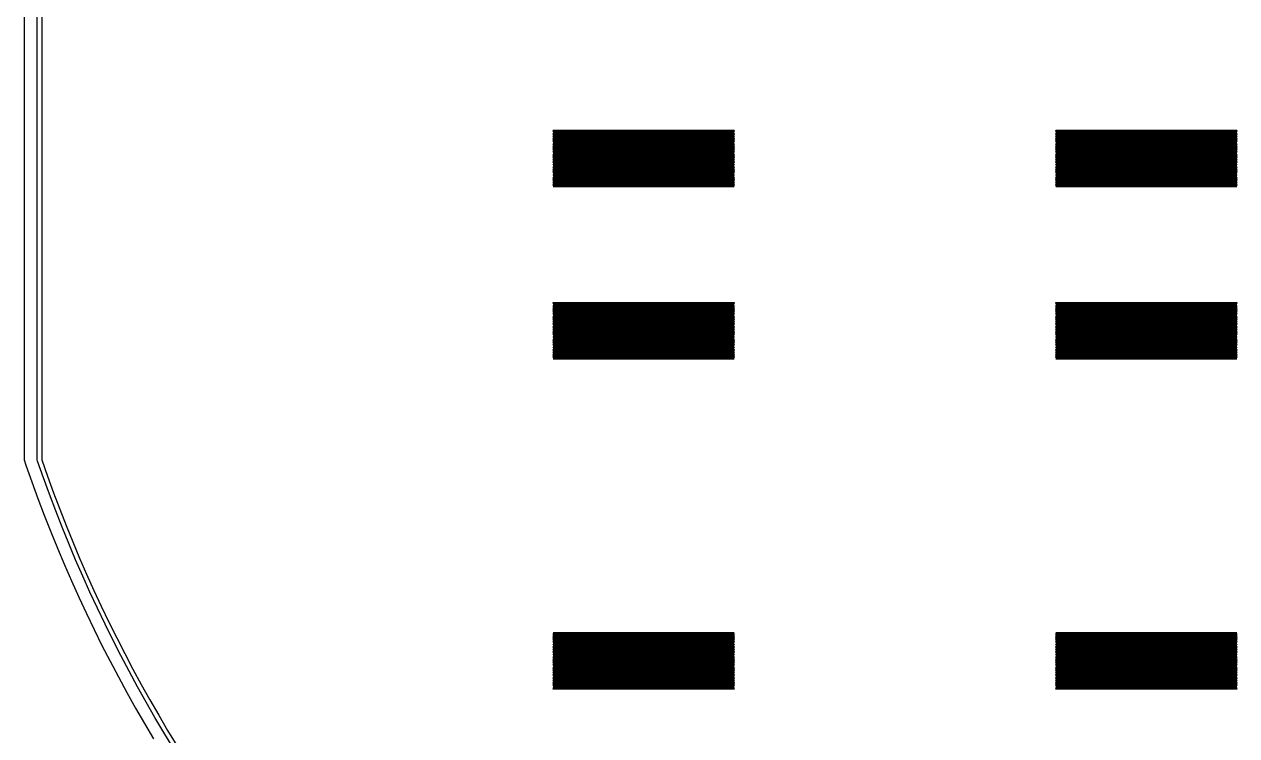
# Model space of a CAD drawing. Extents: x -16 to 83, y -18 to 83.
# Drawn here: x -15.56 to 26.65, y 6.4 to 31.17 of the extents above; entities that cross this region are included whole.
import ezdxf

# ---------------------------------------------------------------- set-up
doc = ezdxf.new("R2010")
doc.units = 0

msp = doc.modelspace()

# ---------------------------------------------------------------- linework, layer by layer
for p, q in [((-15.5641, 48.4975), (-15.5641, 16.0025)), ((-15.115, 16.0008), (-15.115, 48.4992)), ((-14.9564, 48.4998), (-14.9564, 16.0002)), ((2.85001, 27.475), (2.85001, 27.485)), ((2.85001, 27.485), (9.14999, 27.485)), ((9.14999, 27.475), (2.85001, 27.475)), ((2.85001, 27.435), (2.85001, 27.445)), ((2.85001, 27.445), (9.14999, 27.445)), ((9.14999, 27.485), (9.14999, 27.475)), ((9.14999, 27.445), (9.14999, 27.435)), ((20.35, 27.475), (20.35, 27.485)), ((20.35, 27.485), (26.65, 27.485)), ((26.65, 27.475), (20.35, 27.475)), ((20.35, 27.435), (20.35, 27.445)), ((20.35, 27.445), (26.65, 27.445)), ((26.65, 27.485), (26.65, 27.475)), ((26.65, 27.445), (26.65, 27.435)), ((9.14999, 27.435), (2.85001, 27.435)), ((2.85001, 27.395), (2.85001, 27.405)), ((2.85001, 27.405), (9.14999, 27.405)), ((9.14999, 27.395), (2.85001, 27.395)), ((2.85001, 27.355), (2.85001, 27.365)), ((2.85001, 27.365), (9.14999, 27.365)), ((9.14999, 27.355), (2.85001, 27.355)), ((2.85001, 27.315), (2.85001, 27.325)), ((2.85001, 27.325), (9.14999, 27.325)), ((9.14999, 27.315), (2.85001, 27.315)), ((2.85001, 27.275), (2.85001, 27.285)), ((2.85001, 27.285), (9.14999, 27.285)), ((9.14999, 27.275), (2.85001, 27.275)), ((2.85001, 27.235), (2.85001, 27.245)), ((2.85001, 27.245), (9.14999, 27.245)), ((9.14999, 27.235), (2.85001, 27.235)), ((2.85001, 27.195), (2.85001, 27.205)), ((2.85001, 27.205), (9.14999, 27.205)), ((9.14999, 27.195), (2.85001, 27.195)), ((2.85001, 27.155), (2.85001, 27.165)), ((2.85001, 27.165), (9.14999, 27.165)), ((9.14999, 27.155), (2.85001, 27.155)), ((2.85001, 27.115), (2.85001, 27.125)), ((2.85001, 27.125), (9.14999, 27.125)), ((9.14999, 27.115), (2.85001, 27.115)), ((2.85001, 27.075), (2.85001, 27.085)), ((2.85001, 27.085), (9.14999, 27.085)), ((9.14999, 27.075), (2.85001, 27.075)), ((2.85001, 27.035), (2.85001, 27.045)), ((2.85001, 27.045), (9.14999, 27.045)), ((9.14999, 27.035), (2.85001, 27.035)), ((9.14999, 27.405), (9.14999, 27.395)), ((9.14999, 27.365), (9.14999, 27.355)), ((9.14999, 27.325), (9.14999, 27.315)), ((9.14999, 27.285), (9.14999, 27.275)), ((9.14999, 27.245), (9.14999, 27.235)), ((9.14999, 27.205), (9.14999, 27.195)), ((9.14999, 27.165), (9.14999, 27.155)), ((9.14999, 27.125), (9.14999, 27.115)), ((9.14999, 27.085), (9.14999, 27.075)), ((9.14999, 27.045), (9.14999, 27.035)), ((26.65, 27.435), (20.35, 27.435)), ((20.35, 27.395), (20.35, 27.405)), ((20.35, 27.405), (26.65, 27.405)), ((26.65, 27.395), (20.35, 27.395)), ((20.35, 27.355), (20.35, 27.365)), ((20.35, 27.365), (26.65, 27.365)), ((26.65, 27.355), (20.35, 27.355)), ((20.35, 27.315), (20.35, 27.325)), ((20.35, 27.325), (26.65, 27.325)), ((26.65, 27.315), (20.35, 27.315)), ((20.35, 27.275), (20.35, 27.285)), ((20.35, 27.285), (26.65, 27.285)), ((26.65, 27.275), (20.35, 27.275)), ((20.35, 27.235), (20.35, 27.245)), ((20.35, 27.245), (26.65, 27.245)), ((26.65, 27.235), (20.35, 27.235)), ((20.35, 27.195), (20.35, 27.205)), ((20.35, 27.205), (26.65, 27.205)), ((26.65, 27.195), (20.35, 27.195)), ((20.35, 27.155), (20.35, 27.165)), ((20.35, 27.165), (26.65, 27.165)), ((26.65, 27.155), (20.35, 27.155)), ((20.35, 27.115), (20.35, 27.125)), ((20.35, 27.125), (26.65, 27.125)), ((26.65, 27.115), (20.35, 27.115)), ((20.35, 27.075), (20.35, 27.085)), ((20.35, 27.085), (26.65, 27.085)), ((26.65, 27.075), (20.35, 27.075)), ((20.35, 27.035), (20.35, 27.045)), ((20.35, 27.045), (26.65, 27.045)), ((26.65, 27.035), (20.35, 27.035)), ((26.65, 27.405), (26.65, 27.395)), ((26.65, 27.365), (26.65, 27.355)), ((26.65, 27.325), (26.65, 27.315)), ((26.65, 27.285), (26.65, 27.275)), ((26.65, 27.245), (26.65, 27.235)), ((26.65, 27.205), (26.65, 27.195)), ((26.65, 27.165), (26.65, 27.155)), ((26.65, 27.125), (26.65, 27.115)), ((26.65, 27.085), (26.65, 27.075)), ((26.65, 27.045), (26.65, 27.035)), ((2.85001, 26.995), (2.85001, 27.005)), ((2.85001, 27.005), (9.14999, 27.005)), ((9.14999, 26.995), (2.85001, 26.995)), ((2.85001, 26.955), (2.85001, 26.965)), ((2.85001, 26.965), (9.14999, 26.965)), ((9.14999, 26.955), (2.85001, 26.955)), ((2.85001, 26.915), (2.85001, 26.925)), ((2.85001, 26.925), (9.14999, 26.925)), ((9.14999, 26.915), (2.85001, 26.915)), ((2.85001, 26.875), (2.85001, 26.885)), ((2.85001, 26.885), (9.14999, 26.885)), ((9.14999, 26.875), (2.85001, 26.875)), ((2.85001, 26.835), (2.85001, 26.845)), ((2.85001, 26.845), (9.14999, 26.845)), ((9.14999, 26.835), (2.85001, 26.835)), ((2.85001, 26.795), (2.85001, 26.805)), ((2.85001, 26.805), (9.14999, 26.805)), ((9.14999, 26.795), (2.85001, 26.795)), ((2.85001, 26.755), (2.85001, 26.765)), ((2.85001, 26.765), (9.14999, 26.765)), ((9.14999, 26.755), (2.85001, 26.755)), ((2.85001, 26.715), (2.85001, 26.725)), ((2.85001, 26.725), (9.14999, 26.725)), ((9.14999, 26.715), (2.85001, 26.715)), ((2.85001, 26.675), (2.85001, 26.685)), ((2.85001, 26.685), (9.14999, 26.685)), ((9.14999, 26.675), (2.85001, 26.675)), ((2.85001, 26.635), (2.85001, 26.645)), ((2.85001, 26.645), (9.14999, 26.645)), ((9.14999, 26.635), (2.85001, 26.635)), ((2.85001, 26.595), (2.85001, 26.605)), ((2.85001, 26.605), (9.14999, 26.605)), ((9.14999, 26.595), (2.85001, 26.595)), ((9.14999, 27.005), (9.14999, 26.995)), ((9.14999, 26.965), (9.14999, 26.955)), ((9.14999, 26.925), (9.14999, 26.915)), ((9.14999, 26.885), (9.14999, 26.875)), ((9.14999, 26.845), (9.14999, 26.835)), ((9.14999, 26.805), (9.14999, 26.795)), ((9.14999, 26.765), (9.14999, 26.755)), ((9.14999, 26.725), (9.14999, 26.715)), ((9.14999, 26.685), (9.14999, 26.675)), ((9.14999, 26.645), (9.14999, 26.635)), ((9.14999, 26.605), (9.14999, 26.595)), ((20.35, 26.995), (20.35, 27.005)), ((20.35, 27.005), (26.65, 27.005)), ((26.65, 26.995), (20.35, 26.995)), ((20.35, 26.955), (20.35, 26.965)), ((20.35, 26.965), (26.65, 26.965)), ((26.65, 26.955), (20.35, 26.955)), ((20.35, 26.915), (20.35, 26.925)), ((20.35, 26.925), (26.65, 26.925)), ((26.65, 26.915), (20.35, 26.915)), ((20.35, 26.875), (20.35, 26.885)), ((20.35, 26.885), (26.65, 26.885)), ((26.65, 26.875), (20.35, 26.875)), ((20.35, 26.835), (20.35, 26.845)), ((20.35, 26.845), (26.65, 26.845)), ((26.65, 26.835), (20.35, 26.835)), ((20.35, 26.795), (20.35, 26.805)), ((20.35, 26.805), (26.65, 26.805)), ((26.65, 26.795), (20.35, 26.795)), ((20.35, 26.755), (20.35, 26.765)), ((20.35, 26.765), (26.65, 26.765)), ((26.65, 26.755), (20.35, 26.755)), ((20.35, 26.715), (20.35, 26.725)), ((20.35, 26.725), (26.65, 26.725)), ((26.65, 26.715), (20.35, 26.715)), ((20.35, 26.675), (20.35, 26.685)), ((20.35, 26.685), (26.65, 26.685)), ((26.65, 26.675), (20.35, 26.675)), ((20.35, 26.635), (20.35, 26.645)), ((20.35, 26.645), (26.65, 26.645)), ((26.65, 26.635), (20.35, 26.635)), ((20.35, 26.595), (20.35, 26.605)), ((20.35, 26.605), (26.65, 26.605)), ((26.65, 26.595), (20.35, 26.595)), ((26.65, 27.005), (26.65, 26.995)), ((26.65, 26.965), (26.65, 26.955)), ((26.65, 26.925), (26.65, 26.915)), ((26.65, 26.885), (26.65, 26.875)), ((26.65, 26.845), (26.65, 26.835)), ((26.65, 26.805), (26.65, 26.795)), ((26.65, 26.765), (26.65, 26.755)), ((26.65, 26.725), (26.65, 26.715)), ((26.65, 26.685), (26.65, 26.675)), ((26.65, 26.645), (26.65, 26.635)), ((26.65, 26.605), (26.65, 26.595)), ((2.85001, 26.555), (2.85001, 26.565)), ((2.85001, 26.565), (9.14999, 26.565)), ((9.14999, 26.555), (2.85001, 26.555)), ((2.85001, 26.515), (2.85001, 26.525)), ((2.85001, 26.525), (9.14999, 26.525)), ((9.14999, 26.515), (2.85001, 26.515)), ((2.85001, 26.475), (2.85001, 26.485)), ((2.85001, 26.485), (9.14999, 26.485)), ((9.14999, 26.475), (2.85001, 26.475)), ((2.85001, 26.435), (2.85001, 26.445)), ((2.85001, 26.445), (9.14999, 26.445)), ((9.14999, 26.435), (2.85001, 26.435)), ((2.85001, 26.395), (2.85001, 26.405)), ((2.85001, 26.405), (9.14999, 26.405)), ((9.14999, 26.395), (2.85001, 26.395)), ((2.85001, 26.355), (2.85001, 26.365)), ((2.85001, 26.365), (9.14999, 26.365)), ((9.14999, 26.355), (2.85001, 26.355)), ((2.85001, 26.315), (2.85001, 26.325)), ((2.85001, 26.325), (9.14999, 26.325)), ((9.14999, 26.315), (2.85001, 26.315)), ((2.85001, 26.275), (2.85001, 26.285)), ((2.85001, 26.285), (9.14999, 26.285)), ((9.14999, 26.275), (2.85001, 26.275)), ((2.85001, 26.235), (2.85001, 26.245)), ((2.85001, 26.245), (9.14999, 26.245)), ((9.14999, 26.235), (2.85001, 26.235)), ((2.85001, 26.195), (2.85001, 26.205)), ((2.85001, 26.205), (9.14999, 26.205)), ((9.14999, 26.195), (2.85001, 26.195)), ((9.14999, 26.565), (9.14999, 26.555)), ((9.14999, 26.525), (9.14999, 26.515)), ((9.14999, 26.485), (9.14999, 26.475)), ((9.14999, 26.445), (9.14999, 26.435)), ((9.14999, 26.405), (9.14999, 26.395)), ((9.14999, 26.365), (9.14999, 26.355)), ((9.14999, 26.325), (9.14999, 26.315)), ((9.14999, 26.285), (9.14999, 26.275)), ((9.14999, 26.245), (9.14999, 26.235)), ((9.14999, 26.205), (9.14999, 26.195)), ((20.35, 26.555), (20.35, 26.565)), ((20.35, 26.565), (26.65, 26.565)), ((26.65, 26.555), (20.35, 26.555)), ((20.35, 26.515), (20.35, 26.525)), ((20.35, 26.525), (26.65, 26.525)), ((26.65, 26.515), (20.35, 26.515)), ((20.35, 26.475), (20.35, 26.485)), ((20.35, 26.485), (26.65, 26.485)), ((26.65, 26.475), (20.35, 26.475)), ((20.35, 26.435), (20.35, 26.445)), ((20.35, 26.445), (26.65, 26.445)), ((26.65, 26.435), (20.35, 26.435)), ((20.35, 26.395), (20.35, 26.405)), ((20.35, 26.405), (26.65, 26.405)), ((26.65, 26.395), (20.35, 26.395)), ((20.35, 26.355), (20.35, 26.365)), ((20.35, 26.365), (26.65, 26.365)), ((26.65, 26.355), (20.35, 26.355)), ((20.35, 26.315), (20.35, 26.325)), ((20.35, 26.325), (26.65, 26.325)), ((26.65, 26.315), (20.35, 26.315)), ((20.35, 26.275), (20.35, 26.285)), ((20.35, 26.285), (26.65, 26.285)), ((26.65, 26.275), (20.35, 26.275)), ((20.35, 26.235), (20.35, 26.245)), ((20.35, 26.245), (26.65, 26.245)), ((26.65, 26.235), (20.35, 26.235)), ((20.35, 26.195), (20.35, 26.205)), ((20.35, 26.205), (26.65, 26.205)), ((26.65, 26.195), (20.35, 26.195)), ((26.65, 26.565), (26.65, 26.555)), ((26.65, 26.525), (26.65, 26.515)), ((26.65, 26.485), (26.65, 26.475)), ((26.65, 26.445), (26.65, 26.435)), ((26.65, 26.405), (26.65, 26.395)), ((26.65, 26.365), (26.65, 26.355)), ((26.65, 26.325), (26.65, 26.315)), ((26.65, 26.285), (26.65, 26.275)), ((26.65, 26.245), (26.65, 26.235)), ((26.65, 26.205), (26.65, 26.195)), ((2.85001, 26.155), (2.85001, 26.165)), ((2.85001, 26.165), (9.14999, 26.165)), ((9.14999, 26.155), (2.85001, 26.155)), ((2.85001, 26.115), (2.85001, 26.125)), ((2.85001, 26.125), (9.14999, 26.125)), ((9.14999, 26.115), (2.85001, 26.115)), ((2.85001, 26.075), (2.85001, 26.085)), ((2.85001, 26.085), (9.14999, 26.085)), ((9.14999, 26.075), (2.85001, 26.075)), ((2.85001, 26.035), (2.85001, 26.045)), ((2.85001, 26.045), (9.14999, 26.045)), ((9.14999, 26.035), (2.85001, 26.035)), ((2.85001, 25.995), (2.85001, 26.005)), ((2.85001, 26.005), (9.14999, 26.005)), ((9.14999, 25.995), (2.85001, 25.995)), ((2.85001, 25.955), (2.85001, 25.965)), ((2.85001, 25.965), (9.14999, 25.965)), ((9.14999, 25.955), (2.85001, 25.955)), ((2.85001, 25.915), (2.85001, 25.925)), ((2.85001, 25.925), (9.14999, 25.925)), ((9.14999, 25.915), (2.85001, 25.915)), ((2.85001, 25.875), (2.85001, 25.885)), ((2.85001, 25.885), (9.14999, 25.885)), ((9.14999, 25.875), (2.85001, 25.875)), ((2.85001, 25.835), (2.85001, 25.845)), ((2.85001, 25.845), (9.14999, 25.845)), ((9.14999, 25.835), (2.85001, 25.835)), ((2.85001, 25.795), (2.85001, 25.805)), ((2.85001, 25.805), (9.14999, 25.805)), ((9.14999, 25.795), (2.85001, 25.795)), ((2.85001, 25.755), (2.85001, 25.765)), ((2.85001, 25.765), (9.14999, 25.765)), ((9.14999, 25.755), (2.85001, 25.755)), ((9.14999, 26.165), (9.14999, 26.155)), ((9.14999, 26.125), (9.14999, 26.115)), ((9.14999, 26.085), (9.14999, 26.075)), ((9.14999, 26.045), (9.14999, 26.035)), ((9.14999, 26.005), (9.14999, 25.995)), ((9.14999, 25.965), (9.14999, 25.955)), ((9.14999, 25.925), (9.14999, 25.915)), ((9.14999, 25.885), (9.14999, 25.875)), ((9.14999, 25.845), (9.14999, 25.835)), ((9.14999, 25.805), (9.14999, 25.795)), ((9.14999, 25.765), (9.14999, 25.755)), ((20.35, 26.155), (20.35, 26.165)), ((20.35, 26.165), (26.65, 26.165)), ((26.65, 26.155), (20.35, 26.155)), ((20.35, 26.115), (20.35, 26.125)), ((20.35, 26.125), (26.65, 26.125)), ((26.65, 26.115), (20.35, 26.115)), ((20.35, 26.075), (20.35, 26.085)), ((20.35, 26.085), (26.65, 26.085)), ((26.65, 26.075), (20.35, 26.075)), ((20.35, 26.035), (20.35, 26.045)), ((20.35, 26.045), (26.65, 26.045)), ((26.65, 26.035), (20.35, 26.035)), ((20.35, 25.995), (20.35, 26.005)), ((20.35, 26.005), (26.65, 26.005)), ((26.65, 25.995), (20.35, 25.995)), ((20.35, 25.955), (20.35, 25.965)), ((20.35, 25.965), (26.65, 25.965)), ((26.65, 25.955), (20.35, 25.955)), ((20.35, 25.915), (20.35, 25.925)), ((20.35, 25.925), (26.65, 25.925)), ((26.65, 25.915), (20.35, 25.915)), ((20.35, 25.875), (20.35, 25.885)), ((20.35, 25.885), (26.65, 25.885)), ((26.65, 25.875), (20.35, 25.875)), ((20.35, 25.835), (20.35, 25.845)), ((20.35, 25.845), (26.65, 25.845)), ((26.65, 25.835), (20.35, 25.835)), ((20.35, 25.795), (20.35, 25.805)), ((20.35, 25.805), (26.65, 25.805)), ((26.65, 25.795), (20.35, 25.795)), ((20.35, 25.755), (20.35, 25.765)), ((20.35, 25.765), (26.65, 25.765)), ((26.65, 25.755), (20.35, 25.755)), ((26.65, 26.165), (26.65, 26.155)), ((26.65, 26.125), (26.65, 26.115)), ((26.65, 26.085), (26.65, 26.075)), ((26.65, 26.045), (26.65, 26.035)), ((26.65, 26.005), (26.65, 25.995)), ((26.65, 25.965), (26.65, 25.955)), ((26.65, 25.925), (26.65, 25.915)), ((26.65, 25.885), (26.65, 25.875)), ((26.65, 25.845), (26.65, 25.835)), ((26.65, 25.805), (26.65, 25.795)), ((26.65, 25.765), (26.65, 25.755)), ((2.85001, 25.715), (2.85001, 25.725)), ((2.85001, 25.725), (9.14999, 25.725)), ((9.14999, 25.715), (2.85001, 25.715)), ((2.85001, 25.675), (2.85001, 25.685)), ((2.85001, 25.685), (9.14999, 25.685)), ((9.14999, 25.675), (2.85001, 25.675)), ((2.85001, 25.635), (2.85001, 25.645)), ((2.85001, 25.645), (9.14999, 25.645)), ((9.14999, 25.635), (2.85001, 25.635)), ((2.85001, 25.595), (2.85001, 25.605)), ((2.85001, 25.605), (9.14999, 25.605)), ((9.14999, 25.595), (2.85001, 25.595)), ((2.85001, 25.555), (2.85001, 25.565)), ((2.85001, 25.565), (9.14999, 25.565)), ((9.14999, 25.555), (2.85001, 25.555)), ((2.85001, 25.515), (2.85001, 25.525)), ((2.85001, 25.525), (9.14999, 25.525)), ((9.14999, 25.515), (2.85001, 25.515)), ((9.14999, 25.725), (9.14999, 25.715)), ((9.14999, 25.685), (9.14999, 25.675)), ((9.14999, 25.645), (9.14999, 25.635)), ((9.14999, 25.605), (9.14999, 25.595)), ((9.14999, 25.565), (9.14999, 25.555)), ((9.14999, 25.525), (9.14999, 25.515)), ((20.35, 25.715), (20.35, 25.725)), ((20.35, 25.725), (26.65, 25.725)), ((26.65, 25.715), (20.35, 25.715)), ((20.35, 25.675), (20.35, 25.685)), ((20.35, 25.685), (26.65, 25.685)), ((26.65, 25.675), (20.35, 25.675)), ((20.35, 25.635), (20.35, 25.645)), ((20.35, 25.645), (26.65, 25.645)), ((26.65, 25.635), (20.35, 25.635)), ((20.35, 25.595), (20.35, 25.605)), ((20.35, 25.605), (26.65, 25.605)), ((26.65, 25.595), (20.35, 25.595)), ((20.35, 25.555), (20.35, 25.565)), ((20.35, 25.565), (26.65, 25.565)), ((26.65, 25.555), (20.35, 25.555)), ((20.35, 25.515), (20.35, 25.525)), ((20.35, 25.525), (26.65, 25.525)), ((26.65, 25.515), (20.35, 25.515)), ((26.65, 25.725), (26.65, 25.715)), ((26.65, 25.685), (26.65, 25.675)), ((26.65, 25.645), (26.65, 25.635)), ((26.65, 25.605), (26.65, 25.595)), ((26.65, 25.565), (26.65, 25.555)), ((26.65, 25.525), (26.65, 25.515)), ((2.85001, 21.475), (2.85001, 21.485)), ((2.85001, 21.485), (9.14999, 21.485)), ((9.14999, 21.475), (2.85001, 21.475)), ((2.85001, 21.435), (2.85001, 21.445)), ((2.85001, 21.445), (9.14999, 21.445)), ((9.14999, 21.435), (2.85001, 21.435)), ((2.85001, 21.395), (2.85001, 21.405)), ((2.85001, 21.405), (9.14999, 21.405)), ((9.14999, 21.395), (2.85001, 21.395)), ((2.85001, 21.355), (2.85001, 21.365)), ((2.85001, 21.365), (9.14999, 21.365)), ((9.14999, 21.355), (2.85001, 21.355)), ((2.85001, 21.315), (2.85001, 21.325)), ((2.85001, 21.325), (9.14999, 21.325)), ((9.14999, 21.315), (2.85001, 21.315)), ((2.85001, 21.275), (2.85001, 21.285)), ((2.85001, 21.285), (9.14999, 21.285)), ((9.14999, 21.275), (2.85001, 21.275)), ((2.85001, 21.235), (2.85001, 21.245)), ((2.85001, 21.245), (9.14999, 21.245)), ((9.14999, 21.235), (2.85001, 21.235)), ((2.85001, 21.195), (2.85001, 21.205)), ((2.85001, 21.205), (9.14999, 21.205)), ((9.14999, 21.195), (2.85001, 21.195)), ((2.85001, 21.155), (2.85001, 21.165)), ((2.85001, 21.165), (9.14999, 21.165)), ((9.14999, 21.155), (2.85001, 21.155)), ((2.85001, 21.115), (2.85001, 21.125)), ((2.85001, 21.125), (9.14999, 21.125)), ((9.14999, 21.115), (2.85001, 21.115)), ((9.14999, 21.485), (9.14999, 21.475)), ((9.14999, 21.445), (9.14999, 21.435)), ((9.14999, 21.405), (9.14999, 21.395)), ((9.14999, 21.365), (9.14999, 21.355)), ((9.14999, 21.325), (9.14999, 21.315)), ((9.14999, 21.285), (9.14999, 21.275)), ((9.14999, 21.245), (9.14999, 21.235)), ((9.14999, 21.205), (9.14999, 21.195)), ((9.14999, 21.165), (9.14999, 21.155)), ((9.14999, 21.125), (9.14999, 21.115)), ((20.35, 21.475), (20.35, 21.485)), ((20.35, 21.485), (26.65, 21.485)), ((26.65, 21.475), (20.35, 21.475)), ((20.35, 21.435), (20.35, 21.445)), ((20.35, 21.445), (26.65, 21.445)), ((26.65, 21.435), (20.35, 21.435)), ((20.35, 21.395), (20.35, 21.405)), ((20.35, 21.405), (26.65, 21.405)), ((26.65, 21.395), (20.35, 21.395)), ((20.35, 21.355), (20.35, 21.365)), ((20.35, 21.365), (26.65, 21.365)), ((26.65, 21.355), (20.35, 21.355)), ((20.35, 21.315), (20.35, 21.325)), ((20.35, 21.325), (26.65, 21.325)), ((26.65, 21.315), (20.35, 21.315)), ((20.35, 21.275), (20.35, 21.285)), ((20.35, 21.285), (26.65, 21.285)), ((26.65, 21.275), (20.35, 21.275)), ((20.35, 21.235), (20.35, 21.245)), ((20.35, 21.245), (26.65, 21.245)), ((26.65, 21.235), (20.35, 21.235)), ((20.35, 21.195), (20.35, 21.205)), ((20.35, 21.205), (26.65, 21.205)), ((26.65, 21.195), (20.35, 21.195)), ((20.35, 21.155), (20.35, 21.165)), ((20.35, 21.165), (26.65, 21.165)), ((26.65, 21.155), (20.35, 21.155)), ((20.35, 21.115), (20.35, 21.125)), ((20.35, 21.125), (26.65, 21.125)), ((26.65, 21.115), (20.35, 21.115)), ((26.65, 21.485), (26.65, 21.475)), ((26.65, 21.445), (26.65, 21.435)), ((26.65, 21.405), (26.65, 21.395)), ((26.65, 21.365), (26.65, 21.355)), ((26.65, 21.325), (26.65, 21.315)), ((26.65, 21.285), (26.65, 21.275)), ((26.65, 21.245), (26.65, 21.235)), ((26.65, 21.205), (26.65, 21.195)), ((26.65, 21.165), (26.65, 21.155)), ((26.65, 21.125), (26.65, 21.115)), ((2.85001, 21.075), (2.85001, 21.085)), ((2.85001, 21.085), (9.14999, 21.085)), ((9.14999, 21.075), (2.85001, 21.075)), ((2.85001, 21.035), (2.85001, 21.045)), ((2.85001, 21.045), (9.14999, 21.045)), ((9.14999, 21.035), (2.85001, 21.035)), ((2.85001, 20.995), (2.85001, 21.005)), ((2.85001, 21.005), (9.14999, 21.005)), ((9.14999, 20.995), (2.85001, 20.995)), ((2.85001, 20.955), (2.85001, 20.965)), ((2.85001, 20.965), (9.14999, 20.965)), ((9.14999, 20.955), (2.85001, 20.955)), ((2.85001, 20.915), (2.85001, 20.925)), ((2.85001, 20.925), (9.14999, 20.925)), ((9.14999, 20.915), (2.85001, 20.915)), ((2.85001, 20.875), (2.85001, 20.885)), ((2.85001, 20.885), (9.14999, 20.885)), ((9.14999, 20.875), (2.85001, 20.875)), ((2.85001, 20.835), (2.85001, 20.845)), ((2.85001, 20.845), (9.14999, 20.845)), ((9.14999, 20.835), (2.85001, 20.835)), ((2.85001, 20.795), (2.85001, 20.805)), ((2.85001, 20.805), (9.14999, 20.805)), ((9.14999, 20.795), (2.85001, 20.795)), ((2.85001, 20.755), (2.85001, 20.765)), ((2.85001, 20.765), (9.14999, 20.765)), ((9.14999, 20.755), (2.85001, 20.755)), ((2.85001, 20.715), (2.85001, 20.725)), ((2.85001, 20.725), (9.14999, 20.725)), ((9.14999, 20.715), (2.85001, 20.715)), ((2.85001, 20.675), (2.85001, 20.685)), ((2.85001, 20.685), (9.14999, 20.685)), ((9.14999, 21.085), (9.14999, 21.075)), ((9.14999, 21.045), (9.14999, 21.035)), ((9.14999, 21.005), (9.14999, 20.995)), ((9.14999, 20.965), (9.14999, 20.955)), ((9.14999, 20.925), (9.14999, 20.915)), ((9.14999, 20.885), (9.14999, 20.875)), ((9.14999, 20.845), (9.14999, 20.835)), ((9.14999, 20.805), (9.14999, 20.795)), ((9.14999, 20.765), (9.14999, 20.755)), ((9.14999, 20.725), (9.14999, 20.715)), ((9.14999, 20.685), (9.14999, 20.675)), ((20.35, 21.075), (20.35, 21.085)), ((20.35, 21.085), (26.65, 21.085)), ((26.65, 21.075), (20.35, 21.075)), ((20.35, 21.035), (20.35, 21.045)), ((20.35, 21.045), (26.65, 21.045)), ((26.65, 21.035), (20.35, 21.035)), ((20.35, 20.995), (20.35, 21.005)), ((20.35, 21.005), (26.65, 21.005)), ((26.65, 20.995), (20.35, 20.995)), ((20.35, 20.955), (20.35, 20.965)), ((20.35, 20.965), (26.65, 20.965)), ((26.65, 20.955), (20.35, 20.955)), ((20.35, 20.915), (20.35, 20.925)), ((20.35, 20.925), (26.65, 20.925)), ((26.65, 20.915), (20.35, 20.915)), ((20.35, 20.875), (20.35, 20.885)), ((20.35, 20.885), (26.65, 20.885)), ((26.65, 20.875), (20.35, 20.875)), ((20.35, 20.835), (20.35, 20.845)), ((20.35, 20.845), (26.65, 20.845)), ((26.65, 20.835), (20.35, 20.835)), ((20.35, 20.795), (20.35, 20.805)), ((20.35, 20.805), (26.65, 20.805)), ((26.65, 20.795), (20.35, 20.795)), ((20.35, 20.755), (20.35, 20.765)), ((20.35, 20.765), (26.65, 20.765)), ((26.65, 20.755), (20.35, 20.755)), ((20.35, 20.715), (20.35, 20.725)), ((20.35, 20.725), (26.65, 20.725)), ((26.65, 20.715), (20.35, 20.715)), ((20.35, 20.675), (20.35, 20.685)), ((20.35, 20.685), (26.65, 20.685)), ((26.65, 21.085), (26.65, 21.075)), ((26.65, 21.045), (26.65, 21.035)), ((26.65, 21.005), (26.65, 20.995)), ((26.65, 20.965), (26.65, 20.955)), ((26.65, 20.925), (26.65, 20.915)), ((26.65, 20.885), (26.65, 20.875)), ((26.65, 20.845), (26.65, 20.835)), ((26.65, 20.805), (26.65, 20.795)), ((26.65, 20.765), (26.65, 20.755)), ((26.65, 20.725), (26.65, 20.715)), ((26.65, 20.685), (26.65, 20.675)), ((9.14999, 20.675), (2.85001, 20.675)), ((2.85001, 20.635), (2.85001, 20.645)), ((2.85001, 20.645), (9.14999, 20.645)), ((9.14999, 20.635), (2.85001, 20.635)), ((2.85001, 20.595), (2.85001, 20.605)), ((2.85001, 20.605), (9.14999, 20.605)), ((9.14999, 20.595), (2.85001, 20.595)), ((2.85001, 20.555), (2.85001, 20.565)), ((2.85001, 20.565), (9.14999, 20.565)), ((9.14999, 20.555), (2.85001, 20.555)), ((2.85001, 20.515), (2.85001, 20.525)), ((2.85001, 20.525), (9.14999, 20.525)), ((9.14999, 20.515), (2.85001, 20.515)), ((2.85001, 20.475), (2.85001, 20.485)), ((2.85001, 20.485), (9.14999, 20.485)), ((9.14999, 20.475), (2.85001, 20.475)), ((2.85001, 20.435), (2.85001, 20.445)), ((2.85001, 20.445), (9.14999, 20.445)), ((9.14999, 20.435), (2.85001, 20.435)), ((2.85001, 20.395), (2.85001, 20.405)), ((2.85001, 20.405), (9.14999, 20.405)), ((9.14999, 20.395), (2.85001, 20.395)), ((2.85001, 20.355), (2.85001, 20.365)), ((2.85001, 20.365), (9.14999, 20.365)), ((9.14999, 20.355), (2.85001, 20.355)), ((2.85001, 20.315), (2.85001, 20.325)), ((2.85001, 20.325), (9.14999, 20.325)), ((9.14999, 20.315), (2.85001, 20.315)), ((2.85001, 20.275), (2.85001, 20.285)), ((2.85001, 20.285), (9.14999, 20.285)), ((9.14999, 20.275), (2.85001, 20.275)), ((9.14999, 20.645), (9.14999, 20.635)), ((9.14999, 20.605), (9.14999, 20.595)), ((9.14999, 20.565), (9.14999, 20.555)), ((9.14999, 20.525), (9.14999, 20.515)), ((9.14999, 20.485), (9.14999, 20.475)), ((9.14999, 20.445), (9.14999, 20.435)), ((9.14999, 20.405), (9.14999, 20.395)), ((9.14999, 20.365), (9.14999, 20.355)), ((9.14999, 20.325), (9.14999, 20.315)), ((9.14999, 20.285), (9.14999, 20.275)), ((26.65, 20.675), (20.35, 20.675)), ((20.35, 20.635), (20.35, 20.645)), ((20.35, 20.645), (26.65, 20.645)), ((26.65, 20.635), (20.35, 20.635)), ((20.35, 20.595), (20.35, 20.605)), ((20.35, 20.605), (26.65, 20.605)), ((26.65, 20.595), (20.35, 20.595)), ((20.35, 20.555), (20.35, 20.565)), ((20.35, 20.565), (26.65, 20.565)), ((26.65, 20.555), (20.35, 20.555)), ((20.35, 20.515), (20.35, 20.525)), ((20.35, 20.525), (26.65, 20.525)), ((26.65, 20.515), (20.35, 20.515)), ((20.35, 20.475), (20.35, 20.485)), ((20.35, 20.485), (26.65, 20.485)), ((26.65, 20.475), (20.35, 20.475)), ((20.35, 20.435), (20.35, 20.445)), ((20.35, 20.445), (26.65, 20.445)), ((26.65, 20.435), (20.35, 20.435)), ((20.35, 20.395), (20.35, 20.405)), ((20.35, 20.405), (26.65, 20.405)), ((26.65, 20.395), (20.35, 20.395)), ((20.35, 20.355), (20.35, 20.365)), ((20.35, 20.365), (26.65, 20.365)), ((26.65, 20.355), (20.35, 20.355)), ((20.35, 20.315), (20.35, 20.325)), ((20.35, 20.325), (26.65, 20.325)), ((26.65, 20.315), (20.35, 20.315)), ((20.35, 20.275), (20.35, 20.285)), ((20.35, 20.285), (26.65, 20.285)), ((26.65, 20.275), (20.35, 20.275)), ((26.65, 20.645), (26.65, 20.635)), ((26.65, 20.605), (26.65, 20.595)), ((26.65, 20.565), (26.65, 20.555)), ((26.65, 20.525), (26.65, 20.515)), ((26.65, 20.485), (26.65, 20.475)), ((26.65, 20.445), (26.65, 20.435)), ((26.65, 20.405), (26.65, 20.395)), ((26.65, 20.365), (26.65, 20.355)), ((26.65, 20.325), (26.65, 20.315)), ((26.65, 20.285), (26.65, 20.275)), ((2.85001, 20.235), (2.85001, 20.245)), ((2.85001, 20.245), (9.14999, 20.245)), ((9.14999, 20.235), (2.85001, 20.235)), ((2.85001, 20.195), (2.85001, 20.205)), ((2.85001, 20.205), (9.14999, 20.205)), ((9.14999, 20.195), (2.85001, 20.195)), ((2.85001, 20.155), (2.85001, 20.165)), ((2.85001, 20.165), (9.14999, 20.165)), ((9.14999, 20.155), (2.85001, 20.155)), ((2.85001, 20.115), (2.85001, 20.125)), ((2.85001, 20.125), (9.14999, 20.125)), ((9.14999, 20.115), (2.85001, 20.115)), ((2.85001, 20.075), (2.85001, 20.085)), ((2.85001, 20.085), (9.14999, 20.085)), ((9.14999, 20.075), (2.85001, 20.075)), ((2.85001, 20.035), (2.85001, 20.045)), ((2.85001, 20.045), (9.14999, 20.045)), ((9.14999, 20.035), (2.85001, 20.035)), ((2.85001, 19.995), (2.85001, 20.005)), ((2.85001, 20.005), (9.14999, 20.005)), ((9.14999, 19.995), (2.85001, 19.995)), ((2.85001, 19.955), (2.85001, 19.965)), ((2.85001, 19.965), (9.14999, 19.965)), ((9.14999, 19.955), (2.85001, 19.955)), ((2.85001, 19.915), (2.85001, 19.925)), ((2.85001, 19.925), (9.14999, 19.925)), ((9.14999, 19.915), (2.85001, 19.915)), ((2.85001, 19.875), (2.85001, 19.885)), ((2.85001, 19.885), (9.14999, 19.885)), ((9.14999, 19.875), (2.85001, 19.875)), ((2.85001, 19.835), (2.85001, 19.845)), ((2.85001, 19.845), (9.14999, 19.845)), ((9.14999, 20.245), (9.14999, 20.235)), ((9.14999, 20.205), (9.14999, 20.195)), ((9.14999, 20.165), (9.14999, 20.155)), ((9.14999, 20.125), (9.14999, 20.115)), ((9.14999, 20.085), (9.14999, 20.075)), ((9.14999, 20.045), (9.14999, 20.035)), ((9.14999, 20.005), (9.14999, 19.995)), ((9.14999, 19.965), (9.14999, 19.955)), ((9.14999, 19.925), (9.14999, 19.915)), ((9.14999, 19.885), (9.14999, 19.875)), ((9.14999, 19.845), (9.14999, 19.835)), ((20.35, 20.235), (20.35, 20.245)), ((20.35, 20.245), (26.65, 20.245)), ((26.65, 20.235), (20.35, 20.235)), ((20.35, 20.195), (20.35, 20.205)), ((20.35, 20.205), (26.65, 20.205)), ((26.65, 20.195), (20.35, 20.195)), ((20.35, 20.155), (20.35, 20.165)), ((20.35, 20.165), (26.65, 20.165)), ((26.65, 20.155), (20.35, 20.155)), ((20.35, 20.115), (20.35, 20.125)), ((20.35, 20.125), (26.65, 20.125)), ((26.65, 20.115), (20.35, 20.115)), ((20.35, 20.075), (20.35, 20.085)), ((20.35, 20.085), (26.65, 20.085)), ((26.65, 20.075), (20.35, 20.075)), ((20.35, 20.035), (20.35, 20.045)), ((20.35, 20.045), (26.65, 20.045)), ((26.65, 20.035), (20.35, 20.035)), ((20.35, 19.995), (20.35, 20.005)), ((20.35, 20.005), (26.65, 20.005)), ((26.65, 19.995), (20.35, 19.995)), ((20.35, 19.955), (20.35, 19.965)), ((20.35, 19.965), (26.65, 19.965)), ((26.65, 19.955), (20.35, 19.955)), ((20.35, 19.915), (20.35, 19.925)), ((20.35, 19.925), (26.65, 19.925)), ((26.65, 19.915), (20.35, 19.915)), ((20.35, 19.875), (20.35, 19.885)), ((20.35, 19.885), (26.65, 19.885)), ((26.65, 19.875), (20.35, 19.875)), ((20.35, 19.835), (20.35, 19.845)), ((20.35, 19.845), (26.65, 19.845)), ((26.65, 20.245), (26.65, 20.235)), ((26.65, 20.205), (26.65, 20.195)), ((26.65, 20.165), (26.65, 20.155)), ((26.65, 20.125), (26.65, 20.115)), ((26.65, 20.085), (26.65, 20.075)), ((26.65, 20.045), (26.65, 20.035)), ((26.65, 20.005), (26.65, 19.995)), ((26.65, 19.965), (26.65, 19.955)), ((26.65, 19.925), (26.65, 19.915)), ((26.65, 19.885), (26.65, 19.875)), ((26.65, 19.845), (26.65, 19.835)), ((9.14999, 19.835), (2.85001, 19.835)), ((2.85001, 19.795), (2.85001, 19.805)), ((2.85001, 19.805), (9.14999, 19.805)), ((9.14999, 19.795), (2.85001, 19.795)), ((2.85001, 19.755), (2.85001, 19.765)), ((2.85001, 19.765), (9.14999, 19.765)), ((9.14999, 19.755), (2.85001, 19.755)), ((2.85001, 19.715), (2.85001, 19.725)), ((2.85001, 19.725), (9.14999, 19.725)), ((9.14999, 19.715), (2.85001, 19.715)), ((2.85001, 19.675), (2.85001, 19.685)), ((2.85001, 19.685), (9.14999, 19.685)), ((9.14999, 19.675), (2.85001, 19.675)), ((2.85001, 19.635), (2.85001, 19.645)), ((2.85001, 19.645), (9.14999, 19.645)), ((9.14999, 19.635), (2.85001, 19.635)), ((2.85001, 19.595), (2.85001, 19.605)), ((2.85001, 19.605), (9.14999, 19.605)), ((9.14999, 19.595), (2.85001, 19.595)), ((2.85001, 19.555), (2.85001, 19.565)), ((2.85001, 19.565), (9.14999, 19.565)), ((9.14999, 19.555), (2.85001, 19.555)), ((2.85001, 19.515), (2.85001, 19.525)), ((2.85001, 19.525), (9.14999, 19.525)), ((9.14999, 19.515), (2.85001, 19.515)), ((9.14999, 19.805), (9.14999, 19.795)), ((9.14999, 19.765), (9.14999, 19.755)), ((9.14999, 19.725), (9.14999, 19.715)), ((9.14999, 19.685), (9.14999, 19.675)), ((9.14999, 19.645), (9.14999, 19.635)), ((9.14999, 19.605), (9.14999, 19.595)), ((9.14999, 19.565), (9.14999, 19.555)), ((9.14999, 19.525), (9.14999, 19.515)), ((26.65, 19.835), (20.35, 19.835)), ((20.35, 19.795), (20.35, 19.805)), ((20.35, 19.805), (26.65, 19.805)), ((26.65, 19.795), (20.35, 19.795)), ((20.35, 19.755), (20.35, 19.765)), ((20.35, 19.765), (26.65, 19.765)), ((26.65, 19.755), (20.35, 19.755)), ((20.35, 19.715), (20.35, 19.725)), ((20.35, 19.725), (26.65, 19.725)), ((26.65, 19.715), (20.35, 19.715)), ((20.35, 19.675), (20.35, 19.685)), ((20.35, 19.685), (26.65, 19.685)), ((26.65, 19.675), (20.35, 19.675)), ((20.35, 19.635), (20.35, 19.645)), ((20.35, 19.645), (26.65, 19.645)), ((26.65, 19.635), (20.35, 19.635)), ((20.35, 19.595), (20.35, 19.605)), ((20.35, 19.605), (26.65, 19.605)), ((26.65, 19.595), (20.35, 19.595)), ((20.35, 19.555), (20.35, 19.565)), ((20.35, 19.565), (26.65, 19.565)), ((26.65, 19.555), (20.35, 19.555)), ((20.35, 19.515), (20.35, 19.525)), ((20.35, 19.525), (26.65, 19.525)), ((26.65, 19.515), (20.35, 19.515)), ((26.65, 19.805), (26.65, 19.795)), ((26.65, 19.765), (26.65, 19.755)), ((26.65, 19.725), (26.65, 19.715)), ((26.65, 19.685), (26.65, 19.675)), ((26.65, 19.645), (26.65, 19.635)), ((26.65, 19.605), (26.65, 19.595)), ((26.65, 19.565), (26.65, 19.555)), ((26.65, 19.525), (26.65, 19.515)), ((-15.5641, 16.0025), (-15.5032, 15.8218)), ((-15.5032, 15.8218), (-15.298, 15.2371)), ((-15.1013, 15.9601), (-15.115, 16.0008)), ((-14.8978, 15.3802), (-15.1013, 15.9601)), ((-14.9564, 16.0002), (-14.7566, 15.4308)), ((-15.298, 15.2371), (-15.0856, 14.6549)), ((-14.6872, 14.8029), (-14.8978, 15.3802)), ((-14.7566, 15.4308), (-14.5466, 14.8552)), ((-14.4696, 14.2283), (-14.6872, 14.8029)), ((-14.5466, 14.8552), (-14.3297, 14.2822)), ((-15.0856, 14.6549), (-14.8661, 14.0753)), ((-14.8661, 14.0753), (-14.6396, 13.4985)), ((-14.2449, 13.6563), (-14.4696, 14.2283)), ((-14.3297, 14.2822), (-14.1057, 13.712)), ((-14.0133, 13.0871), (-14.2449, 13.6563)), ((-14.1057, 13.712), (-13.8747, 13.1445)), ((-14.6396, 13.4985), (-14.4059, 12.9245)), ((-13.7746, 12.5209), (-14.0133, 13.0871)), ((-13.8747, 13.1445), (-13.6367, 12.58)), ((-14.4059, 12.9245), (-14.1652, 12.3534)), ((-14.1652, 12.3534), (-13.9176, 11.7853)), ((-13.5291, 11.9576), (-13.7746, 12.5209)), ((-13.6367, 12.58), (-13.3919, 12.0183)), ((-13.2766, 11.3973), (-13.5291, 11.9576)), ((-13.3919, 12.0183), (-13.1402, 11.4598)), ((-13.9176, 11.7853), (-13.663, 11.2203)), ((-13.1402, 11.4598), (-12.8817, 10.9043)), ((-13.663, 11.2203), (-13.4015, 10.6585)), ((-13.0173, 10.8402), (-13.2766, 11.3973)), ((-13.4015, 10.6585), (-13.1331, 10.0999)), ((-12.7511, 10.2863), (-13.0173, 10.8402)), ((-12.8817, 10.9043), (-12.6163, 10.3521)), ((-12.4782, 9.73572), (-12.7511, 10.2863)), ((-12.6163, 10.3521), (-12.3442, 9.80316)), ((-13.1331, 10.0999), (-12.8578, 9.54463)), ((-12.1985, 9.18854), (-12.4782, 9.73572)), ((-12.3442, 9.80316), (-12.0654, 9.25761)), ((2.85001, 9.97499), (2.85001, 9.98499)), ((2.85001, 9.98499), (9.14999, 9.98499)), ((9.14999, 9.97499), (2.85001, 9.97499)), ((2.85001, 9.935), (2.85001, 9.94499)), ((2.85001, 9.94499), (9.14999, 9.94499)), ((9.14999, 9.935), (2.85001, 9.935)), ((2.85001, 9.89499), (2.85001, 9.905)), ((2.85001, 9.905), (9.14999, 9.905)), ((9.14999, 9.89499), (2.85001, 9.89499)), ((2.85001, 9.855), (2.85001, 9.86499)), ((2.85001, 9.86499), (9.14999, 9.86499)), ((9.14999, 9.855), (2.85001, 9.855)), ((2.85001, 9.81499), (2.85001, 9.825)), ((2.85001, 9.825), (9.14999, 9.825)), ((9.14999, 9.81499), (2.85001, 9.81499)), ((2.85001, 9.77499), (2.85001, 9.78499)), ((2.85001, 9.78499), (9.14999, 9.78499)), ((9.14999, 9.77499), (2.85001, 9.77499)), ((2.85001, 9.73499), (2.85001, 9.745)), ((2.85001, 9.745), (9.14999, 9.745)), ((9.14999, 9.73499), (2.85001, 9.73499)), ((9.14999, 9.98499), (9.14999, 9.97499)), ((9.14999, 9.94499), (9.14999, 9.935)), ((9.14999, 9.905), (9.14999, 9.89499)), ((9.14999, 9.86499), (9.14999, 9.855)), ((9.14999, 9.825), (9.14999, 9.81499)), ((9.14999, 9.78499), (9.14999, 9.77499)), ((9.14999, 9.745), (9.14999, 9.73499)), ((20.35, 9.97499), (20.35, 9.98499)), ((20.35, 9.98499), (26.65, 9.98499)), ((26.65, 9.97499), (20.35, 9.97499)), ((20.35, 9.935), (20.35, 9.94499)), ((20.35, 9.94499), (26.65, 9.94499)), ((26.65, 9.935), (20.35, 9.935)), ((20.35, 9.89499), (20.35, 9.905)), ((20.35, 9.905), (26.65, 9.905)), ((26.65, 9.89499), (20.35, 9.89499)), ((20.35, 9.855), (20.35, 9.86499)), ((20.35, 9.86499), (26.65, 9.86499)), ((26.65, 9.855), (20.35, 9.855)), ((20.35, 9.81499), (20.35, 9.825)), ((20.35, 9.825), (26.65, 9.825)), ((26.65, 9.81499), (20.35, 9.81499)), ((20.35, 9.77499), (20.35, 9.78499)), ((20.35, 9.78499), (26.65, 9.78499)), ((26.65, 9.77499), (20.35, 9.77499)), ((20.35, 9.73499), (20.35, 9.745)), ((20.35, 9.745), (26.65, 9.745)), ((26.65, 9.73499), (20.35, 9.73499)), ((26.65, 9.98499), (26.65, 9.97499)), ((26.65, 9.94499), (26.65, 9.935)), ((26.65, 9.905), (26.65, 9.89499)), ((26.65, 9.86499), (26.65, 9.855)), ((26.65, 9.825), (26.65, 9.81499)), ((26.65, 9.78499), (26.65, 9.77499)), ((26.65, 9.745), (26.65, 9.73499)), ((-12.8578, 9.54463), (-12.5758, 8.9928)), ((2.85001, 9.69499), (2.85001, 9.70499)), ((2.85001, 9.70499), (9.14999, 9.70499)), ((9.14999, 9.69499), (2.85001, 9.69499)), ((2.85001, 9.655), (2.85001, 9.66499)), ((2.85001, 9.66499), (9.14999, 9.66499)), ((9.14999, 9.655), (2.85001, 9.655)), ((2.85001, 9.61499), (2.85001, 9.625)), ((2.85001, 9.625), (9.14999, 9.625)), ((9.14999, 9.61499), (2.85001, 9.61499)), ((2.85001, 9.575), (2.85001, 9.58499)), ((2.85001, 9.58499), (9.14999, 9.58499)), ((9.14999, 9.575), (2.85001, 9.575)), ((2.85001, 9.53499), (2.85001, 9.545)), ((2.85001, 9.545), (9.14999, 9.545)), ((9.14999, 9.53499), (2.85001, 9.53499)), ((2.85001, 9.495), (2.85001, 9.50499)), ((2.85001, 9.50499), (9.14999, 9.50499)), ((9.14999, 9.495), (2.85001, 9.495)), ((2.85001, 9.45499), (2.85001, 9.465)), ((2.85001, 9.465), (9.14999, 9.465)), ((9.14999, 9.45499), (2.85001, 9.45499)), ((2.85001, 9.41499), (2.85001, 9.42499)), ((2.85001, 9.42499), (9.14999, 9.42499)), ((9.14999, 9.41499), (2.85001, 9.41499)), ((2.85001, 9.375), (2.85001, 9.38499)), ((2.85001, 9.38499), (9.14999, 9.38499)), ((9.14999, 9.375), (2.85001, 9.375)), ((2.85001, 9.33499), (2.85001, 9.34499)), ((2.85001, 9.34499), (9.14999, 9.34499)), ((9.14999, 9.33499), (2.85001, 9.33499)), ((2.85001, 9.295), (2.85001, 9.30499)), ((2.85001, 9.30499), (9.14999, 9.30499)), ((9.14999, 9.295), (2.85001, 9.295)), ((9.14999, 9.70499), (9.14999, 9.69499)), ((9.14999, 9.66499), (9.14999, 9.655)), ((9.14999, 9.625), (9.14999, 9.61499)), ((9.14999, 9.58499), (9.14999, 9.575)), ((9.14999, 9.545), (9.14999, 9.53499)), ((9.14999, 9.50499), (9.14999, 9.495)), ((9.14999, 9.465), (9.14999, 9.45499)), ((9.14999, 9.42499), (9.14999, 9.41499)), ((9.14999, 9.38499), (9.14999, 9.375)), ((9.14999, 9.34499), (9.14999, 9.33499)), ((9.14999, 9.30499), (9.14999, 9.295)), ((20.35, 9.69499), (20.35, 9.70499)), ((20.35, 9.70499), (26.65, 9.70499)), ((26.65, 9.69499), (20.35, 9.69499)), ((20.35, 9.655), (20.35, 9.66499)), ((20.35, 9.66499), (26.65, 9.66499)), ((26.65, 9.655), (20.35, 9.655)), ((20.35, 9.61499), (20.35, 9.625)), ((20.35, 9.625), (26.65, 9.625)), ((26.65, 9.61499), (20.35, 9.61499)), ((20.35, 9.575), (20.35, 9.58499)), ((20.35, 9.58499), (26.65, 9.58499)), ((26.65, 9.575), (20.35, 9.575)), ((20.35, 9.53499), (20.35, 9.545)), ((20.35, 9.545), (26.65, 9.545)), ((26.65, 9.53499), (20.35, 9.53499)), ((20.35, 9.495), (20.35, 9.50499)), ((20.35, 9.50499), (26.65, 9.50499)), ((26.65, 9.495), (20.35, 9.495)), ((20.35, 9.45499), (20.35, 9.465)), ((20.35, 9.465), (26.65, 9.465)), ((26.65, 9.45499), (20.35, 9.45499)), ((20.35, 9.41499), (20.35, 9.42499)), ((20.35, 9.42499), (26.65, 9.42499)), ((26.65, 9.41499), (20.35, 9.41499)), ((20.35, 9.375), (20.35, 9.38499)), ((20.35, 9.38499), (26.65, 9.38499)), ((26.65, 9.375), (20.35, 9.375)), ((20.35, 9.33499), (20.35, 9.34499)), ((20.35, 9.34499), (26.65, 9.34499)), ((26.65, 9.33499), (20.35, 9.33499)), ((20.35, 9.295), (20.35, 9.30499)), ((20.35, 9.30499), (26.65, 9.30499)), ((26.65, 9.295), (20.35, 9.295)), ((26.65, 9.70499), (26.65, 9.69499)), ((26.65, 9.66499), (26.65, 9.655)), ((26.65, 9.625), (26.65, 9.61499)), ((26.65, 9.58499), (26.65, 9.575)), ((26.65, 9.545), (26.65, 9.53499)), ((26.65, 9.50499), (26.65, 9.495)), ((26.65, 9.465), (26.65, 9.45499)), ((26.65, 9.42499), (26.65, 9.41499)), ((26.65, 9.38499), (26.65, 9.375)), ((26.65, 9.34499), (26.65, 9.33499)), ((26.65, 9.30499), (26.65, 9.295)), ((-12.5758, 8.9928), (-12.287, 8.44447)), ((-11.9122, 8.64482), (-12.1985, 9.18854)), ((-12.0654, 9.25761), (-11.7799, 8.71553)), ((2.85001, 9.25499), (2.85001, 9.265)), ((2.85001, 9.265), (9.14999, 9.265)), ((9.14999, 9.25499), (2.85001, 9.25499)), ((2.85001, 9.215), (2.85001, 9.22499)), ((2.85001, 9.22499), (9.14999, 9.22499)), ((9.14999, 9.215), (2.85001, 9.215)), ((2.85001, 9.17499), (2.85001, 9.185)), ((2.85001, 9.185), (9.14999, 9.185)), ((9.14999, 9.17499), (2.85001, 9.17499)), ((2.85001, 9.13499), (2.85001, 9.14499)), ((2.85001, 9.14499), (9.14999, 9.14499)), ((9.14999, 9.13499), (2.85001, 9.13499)), ((2.85001, 9.09499), (2.85001, 9.105)), ((2.85001, 9.105), (9.14999, 9.105)), ((9.14999, 9.09499), (2.85001, 9.09499)), ((2.85001, 9.05499), (2.85001, 9.06499)), ((2.85001, 9.06499), (9.14999, 9.06499)), ((9.14999, 9.05499), (2.85001, 9.05499)), ((2.85001, 9.015), (2.85001, 9.02499)), ((2.85001, 9.02499), (9.14999, 9.02499)), ((9.14999, 9.015), (2.85001, 9.015)), ((2.85001, 8.97501), (2.85001, 8.985)), ((2.85001, 8.985), (9.14999, 8.985)), ((9.14999, 8.97501), (2.85001, 8.97501)), ((2.85001, 8.93501), (2.85001, 8.94501)), ((2.85001, 8.94501), (9.14999, 8.94501)), ((9.14999, 8.93501), (2.85001, 8.93501)), ((2.85001, 8.895), (2.85001, 8.90501)), ((2.85001, 8.90501), (9.14999, 8.90501)), ((9.14999, 8.895), (2.85001, 8.895)), ((2.85001, 8.85501), (2.85001, 8.86501)), ((2.85001, 8.86501), (9.14999, 8.86501)), ((9.14999, 9.265), (9.14999, 9.25499)), ((9.14999, 9.22499), (9.14999, 9.215)), ((9.14999, 9.185), (9.14999, 9.17499)), ((9.14999, 9.14499), (9.14999, 9.13499)), ((9.14999, 9.105), (9.14999, 9.09499)), ((9.14999, 9.06499), (9.14999, 9.05499)), ((9.14999, 9.02499), (9.14999, 9.015)), ((9.14999, 8.985), (9.14999, 8.97501)), ((9.14999, 8.94501), (9.14999, 8.93501)), ((9.14999, 8.90501), (9.14999, 8.895)), ((9.14999, 8.86501), (9.14999, 8.85501)), ((20.35, 9.25499), (20.35, 9.265)), ((20.35, 9.265), (26.65, 9.265)), ((26.65, 9.25499), (20.35, 9.25499)), ((20.35, 9.215), (20.35, 9.22499)), ((20.35, 9.22499), (26.65, 9.22499)), ((26.65, 9.215), (20.35, 9.215)), ((20.35, 9.17499), (20.35, 9.185)), ((20.35, 9.185), (26.65, 9.185)), ((26.65, 9.17499), (20.35, 9.17499)), ((20.35, 9.13499), (20.35, 9.14499)), ((20.35, 9.14499), (26.65, 9.14499)), ((26.65, 9.13499), (20.35, 9.13499)), ((20.35, 9.09499), (20.35, 9.105)), ((20.35, 9.105), (26.65, 9.105)), ((26.65, 9.09499), (20.35, 9.09499)), ((20.35, 9.05499), (20.35, 9.06499)), ((20.35, 9.06499), (26.65, 9.06499)), ((26.65, 9.05499), (20.35, 9.05499)), ((20.35, 9.015), (20.35, 9.02499)), ((20.35, 9.02499), (26.65, 9.02499)), ((26.65, 9.015), (20.35, 9.015)), ((20.35, 8.97501), (20.35, 8.985)), ((20.35, 8.985), (26.65, 8.985)), ((26.65, 8.97501), (20.35, 8.97501)), ((20.35, 8.93501), (20.35, 8.94501)), ((20.35, 8.94501), (26.65, 8.94501)), ((26.65, 8.93501), (20.35, 8.93501)), ((20.35, 8.895), (20.35, 8.90501)), ((20.35, 8.90501), (26.65, 8.90501)), ((26.65, 8.895), (20.35, 8.895)), ((20.35, 8.85501), (20.35, 8.86501)), ((20.35, 8.86501), (26.65, 8.86501)), ((26.65, 9.265), (26.65, 9.25499)), ((26.65, 9.22499), (26.65, 9.215)), ((26.65, 9.185), (26.65, 9.17499)), ((26.65, 9.14499), (26.65, 9.13499)), ((26.65, 9.105), (26.65, 9.09499)), ((26.65, 9.06499), (26.65, 9.05499)), ((26.65, 9.02499), (26.65, 9.015)), ((26.65, 8.985), (26.65, 8.97501)), ((26.65, 8.94501), (26.65, 8.93501)), ((26.65, 8.90501), (26.65, 8.895)), ((26.65, 8.86501), (26.65, 8.85501)), ((-12.287, 8.44447), (-11.9915, 7.89972)), ((-11.6192, 8.10466), (-11.9122, 8.64482)), ((-11.7799, 8.71553), (-11.4878, 8.17699)), ((9.14999, 8.85501), (2.85001, 8.85501)), ((2.85001, 8.815), (2.85001, 8.82501)), ((2.85001, 8.82501), (9.14999, 8.82501)), ((9.14999, 8.815), (2.85001, 8.815)), ((2.85001, 8.77501), (2.85001, 8.785)), ((2.85001, 8.785), (9.14999, 8.785)), ((9.14999, 8.77501), (2.85001, 8.77501)), ((2.85001, 8.735), (2.85001, 8.74501)), ((2.85001, 8.74501), (9.14999, 8.74501)), ((9.14999, 8.735), (2.85001, 8.735)), ((2.85001, 8.69501), (2.85001, 8.705)), ((2.85001, 8.705), (9.14999, 8.705)), ((9.14999, 8.69501), (2.85001, 8.69501)), ((2.85001, 8.65501), (2.85001, 8.66501)), ((2.85001, 8.66501), (9.14999, 8.66501)), ((9.14999, 8.65501), (2.85001, 8.65501)), ((2.85001, 8.61501), (2.85001, 8.625)), ((2.85001, 8.625), (9.14999, 8.625)), ((9.14999, 8.61501), (2.85001, 8.61501)), ((2.85001, 8.57501), (2.85001, 8.58501)), ((2.85001, 8.58501), (9.14999, 8.58501)), ((9.14999, 8.57501), (2.85001, 8.57501)), ((2.85001, 8.535), (2.85001, 8.54501)), ((2.85001, 8.54501), (9.14999, 8.54501)), ((9.14999, 8.535), (2.85001, 8.535)), ((2.85001, 8.49501), (2.85001, 8.505)), ((2.85001, 8.505), (9.14999, 8.505)), ((9.14999, 8.49501), (2.85001, 8.49501)), ((2.85001, 8.455), (2.85001, 8.46501)), ((2.85001, 8.46501), (9.14999, 8.46501)), ((9.14999, 8.455), (2.85001, 8.455)), ((9.14999, 8.82501), (9.14999, 8.815)), ((9.14999, 8.785), (9.14999, 8.77501)), ((9.14999, 8.74501), (9.14999, 8.735)), ((9.14999, 8.705), (9.14999, 8.69501)), ((9.14999, 8.66501), (9.14999, 8.65501)), ((9.14999, 8.625), (9.14999, 8.61501)), ((9.14999, 8.58501), (9.14999, 8.57501)), ((9.14999, 8.54501), (9.14999, 8.535)), ((9.14999, 8.505), (9.14999, 8.49501)), ((9.14999, 8.46501), (9.14999, 8.455)), ((26.65, 8.85501), (20.35, 8.85501)), ((20.35, 8.815), (20.35, 8.82501)), ((20.35, 8.82501), (26.65, 8.82501)), ((26.65, 8.815), (20.35, 8.815)), ((20.35, 8.77501), (20.35, 8.785)), ((20.35, 8.785), (26.65, 8.785)), ((26.65, 8.77501), (20.35, 8.77501)), ((20.35, 8.735), (20.35, 8.74501)), ((20.35, 8.74501), (26.65, 8.74501)), ((26.65, 8.735), (20.35, 8.735)), ((20.35, 8.69501), (20.35, 8.705)), ((20.35, 8.705), (26.65, 8.705)), ((26.65, 8.69501), (20.35, 8.69501)), ((20.35, 8.65501), (20.35, 8.66501)), ((20.35, 8.66501), (26.65, 8.66501)), ((26.65, 8.65501), (20.35, 8.65501)), ((20.35, 8.61501), (20.35, 8.625)), ((20.35, 8.625), (26.65, 8.625)), ((26.65, 8.61501), (20.35, 8.61501)), ((20.35, 8.57501), (20.35, 8.58501)), ((20.35, 8.58501), (26.65, 8.58501)), ((26.65, 8.57501), (20.35, 8.57501)), ((20.35, 8.535), (20.35, 8.54501)), ((20.35, 8.54501), (26.65, 8.54501)), ((26.65, 8.535), (20.35, 8.535)), ((20.35, 8.49501), (20.35, 8.505)), ((20.35, 8.505), (26.65, 8.505)), ((26.65, 8.49501), (20.35, 8.49501)), ((20.35, 8.455), (20.35, 8.46501)), ((20.35, 8.46501), (26.65, 8.46501)), ((26.65, 8.455), (20.35, 8.455)), ((26.65, 8.82501), (26.65, 8.815)), ((26.65, 8.785), (26.65, 8.77501)), ((26.65, 8.74501), (26.65, 8.735)), ((26.65, 8.705), (26.65, 8.69501)), ((26.65, 8.66501), (26.65, 8.65501)), ((26.65, 8.625), (26.65, 8.61501)), ((26.65, 8.58501), (26.65, 8.57501)), ((26.65, 8.54501), (26.65, 8.535)), ((26.65, 8.505), (26.65, 8.49501)), ((26.65, 8.46501), (26.65, 8.455)), ((-11.3196, 7.56813), (-11.6192, 8.10466)), ((-11.4878, 8.17699), (-11.1891, 7.64206)), ((2.85001, 8.41501), (2.85001, 8.425)), ((2.85001, 8.425), (9.14999, 8.425)), ((9.14999, 8.41501), (2.85001, 8.41501)), ((2.85001, 8.375), (2.85001, 8.38501)), ((2.85001, 8.38501), (9.14999, 8.38501)), ((9.14999, 8.375), (2.85001, 8.375)), ((2.85001, 8.33501), (2.85001, 8.345)), ((2.85001, 8.345), (9.14999, 8.345)), ((9.14999, 8.33501), (2.85001, 8.33501)), ((2.85001, 8.29501), (2.85001, 8.30501)), ((2.85001, 8.30501), (9.14999, 8.30501)), ((9.14999, 8.29501), (2.85001, 8.29501)), ((2.85001, 8.255), (2.85001, 8.26501)), ((2.85001, 8.26501), (9.14999, 8.26501)), ((9.14999, 8.255), (2.85001, 8.255)), ((2.85001, 8.21501), (2.85001, 8.22501)), ((2.85001, 8.22501), (9.14999, 8.22501)), ((9.14999, 8.21501), (2.85001, 8.21501)), ((2.85001, 8.175), (2.85001, 8.18501)), ((2.85001, 8.18501), (9.14999, 8.18501)), ((9.14999, 8.175), (2.85001, 8.175)), ((2.85001, 8.13501), (2.85001, 8.145)), ((2.85001, 8.145), (9.14999, 8.145)), ((9.14999, 8.13501), (2.85001, 8.13501)), ((2.85001, 8.095), (2.85001, 8.10501)), ((2.85001, 8.10501), (9.14999, 8.10501)), ((9.14999, 8.095), (2.85001, 8.095)), ((2.85001, 8.05501), (2.85001, 8.065)), ((2.85001, 8.065), (9.14999, 8.065)), ((9.14999, 8.05501), (2.85001, 8.05501)), ((2.85001, 8.01501), (2.85001, 8.02501)), ((2.85001, 8.02501), (9.14999, 8.02501)), ((9.14999, 8.425), (9.14999, 8.41501)), ((9.14999, 8.38501), (9.14999, 8.375)), ((9.14999, 8.345), (9.14999, 8.33501)), ((9.14999, 8.30501), (9.14999, 8.29501)), ((9.14999, 8.26501), (9.14999, 8.255)), ((9.14999, 8.22501), (9.14999, 8.21501)), ((9.14999, 8.18501), (9.14999, 8.175)), ((9.14999, 8.145), (9.14999, 8.13501)), ((9.14999, 8.10501), (9.14999, 8.095)), ((9.14999, 8.065), (9.14999, 8.05501)), ((9.14999, 8.02501), (9.14999, 8.01501)), ((20.35, 8.41501), (20.35, 8.425)), ((20.35, 8.425), (26.65, 8.425)), ((26.65, 8.41501), (20.35, 8.41501)), ((20.35, 8.375), (20.35, 8.38501)), ((20.35, 8.38501), (26.65, 8.38501)), ((26.65, 8.375), (20.35, 8.375)), ((20.35, 8.33501), (20.35, 8.345)), ((20.35, 8.345), (26.65, 8.345)), ((26.65, 8.33501), (20.35, 8.33501)), ((20.35, 8.29501), (20.35, 8.30501)), ((20.35, 8.30501), (26.65, 8.30501)), ((26.65, 8.29501), (20.35, 8.29501)), ((20.35, 8.255), (20.35, 8.26501)), ((20.35, 8.26501), (26.65, 8.26501)), ((26.65, 8.255), (20.35, 8.255)), ((20.35, 8.21501), (20.35, 8.22501)), ((20.35, 8.22501), (26.65, 8.22501)), ((26.65, 8.21501), (20.35, 8.21501)), ((20.35, 8.175), (20.35, 8.18501)), ((20.35, 8.18501), (26.65, 8.18501)), ((26.65, 8.175), (20.35, 8.175)), ((20.35, 8.13501), (20.35, 8.145)), ((20.35, 8.145), (26.65, 8.145)), ((26.65, 8.13501), (20.35, 8.13501)), ((20.35, 8.095), (20.35, 8.10501)), ((20.35, 8.10501), (26.65, 8.10501)), ((26.65, 8.095), (20.35, 8.095)), ((20.35, 8.05501), (20.35, 8.065)), ((20.35, 8.065), (26.65, 8.065)), ((26.65, 8.05501), (20.35, 8.05501)), ((20.35, 8.01501), (20.35, 8.02501)), ((20.35, 8.02501), (26.65, 8.02501)), ((26.65, 8.425), (26.65, 8.41501)), ((26.65, 8.38501), (26.65, 8.375)), ((26.65, 8.345), (26.65, 8.33501)), ((26.65, 8.30501), (26.65, 8.29501)), ((26.65, 8.26501), (26.65, 8.255)), ((26.65, 8.22501), (26.65, 8.21501)), ((26.65, 8.18501), (26.65, 8.175)), ((26.65, 8.145), (26.65, 8.13501)), ((26.65, 8.10501), (26.65, 8.095)), ((26.65, 8.065), (26.65, 8.05501)), ((26.65, 8.02501), (26.65, 8.01501)), ((-11.9915, 7.89972), (-11.6894, 7.35864)), ((-11.1891, 7.64206), (-10.8838, 7.11086)), ((9.14999, 8.01501), (2.85001, 8.01501)), ((26.65, 8.01501), (20.35, 8.01501)), ((-11.6894, 7.35864), (-11.3806, 6.82132)), ((-11.0134, 7.03532), (-11.3196, 7.56813)), ((-11.3806, 6.82132), (-11.0653, 6.28781)), ((-10.7008, 6.50632), (-11.0134, 7.03532)), ((-10.8838, 7.11086), (-10.5721, 6.58342)), ((-10.3816, 5.98119), (-10.7008, 6.50632)), ((-10.5721, 6.58342), (-10.2539, 6.05986))]:
    msp.add_line(p, q)

doc.saveas('drawing.dxf')
